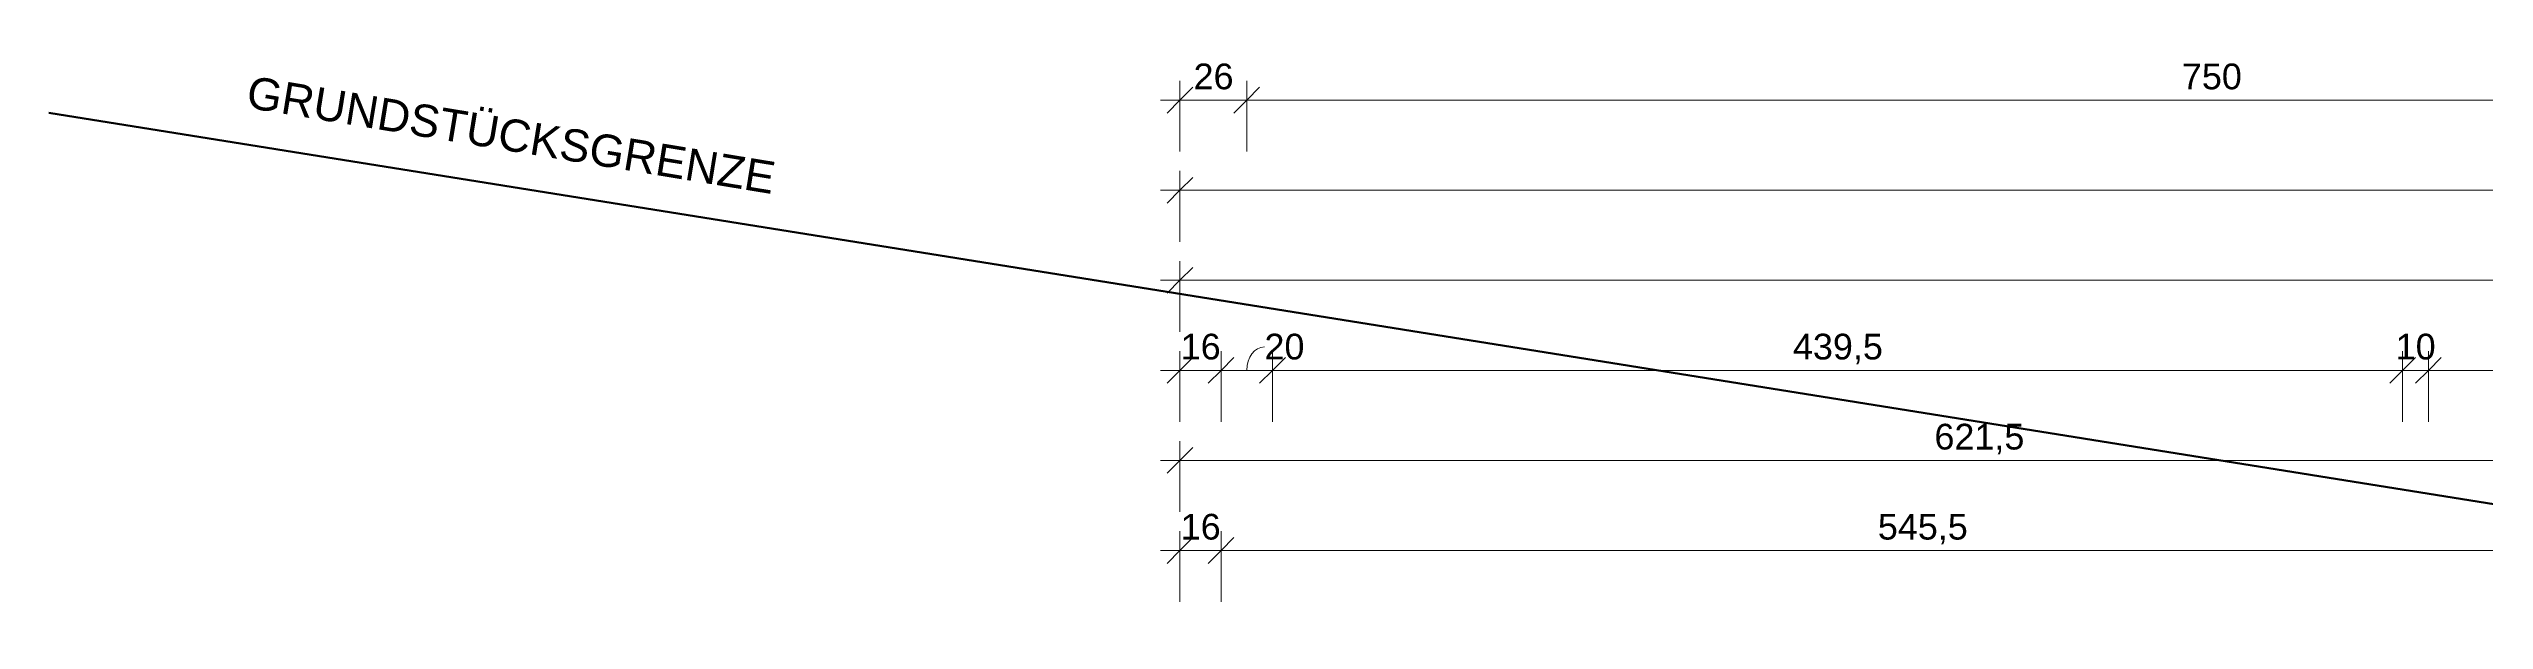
# Model space of a CAD drawing. Header units: metres. Extents: x 3 to 50, y 58.8 to 100.4.
# Drawn here: x 3.27 to 12.73, y 92.04 to 94.26 of the extents above; entities that cross this region are included whole.
import ezdxf

# ---------------------------------------------------------------- set-up
doc = ezdxf.new("R2010")
doc.units = ezdxf.units.M
for name, color, linetype, lineweight in [('A_Bemassung-50_', 4, 'Continuous', 9), ('A_Bemassung_', 4, 'Continuous', 9), ('A_Grundstuecksgrenze', 5, 'Continuous', 70), ('Text', 130, 'Continuous', 9)]:
    doc.layers.add(name, color=color, linetype=linetype, lineweight=lineweight)
doc.styles.add('Arial_2', font='arial.ttf', dxfattribs={"height": 0.125})
doc.styles.add('Arial_5', font='arial.ttf', dxfattribs={"height": 0.1})
doc.dimstyles.new('WGA-Bemaßung', dxfattribs={"dimscale": 0.3048, "dimtxt": 0.102026, "dimasz": 0.328084, "dimexe": 0.246063, "dimexo": 0.0625, "dimgap": 0.04101, "dimtad": 1, "dimdec": 1, "dimlfac": 100, "dimrnd": 0.5, "dimdsep": 46, "dimtxsty": 'Arial_5', "dimblk1": 'OBLIQUE', "dimblk2": 'OBLIQUE', "dimsah": 1, "dimcen": 0.09, "dimdle": 0.246063, "dimazin": 2, "dimtfac": 1, "dimtdec": 4, "dimtix": 1, "dimtmove": 0, "dimatfit": 3, "dimfxl": 0.656168, "dimfxlon": 1, "dimtvp": 1, "dimtolj": 1, "dimtzin": 0, "dimarcsym": 2})
doc.dimstyles.new('WGA-Bemaßung_1', dxfattribs={"dimscale": 0.3048, "dimtxt": 0.102026, "dimasz": 0.328084, "dimexe": 0.246063, "dimexo": 0.0625, "dimgap": 0.04101, "dimtad": 1, "dimdec": 1, "dimlfac": 100, "dimrnd": 0.5, "dimdsep": 46, "dimtxsty": 'Arial_5', "dimblk1": 'OBLIQUE', "dimblk2": 'OBLIQUE', "dimsah": 1, "dimcen": 0.09, "dimdle": 0.246063, "dimazin": 2, "dimtfac": 1, "dimtdec": 4, "dimtix": 1, "dimtmove": 1, "dimatfit": 3, "dimfxl": 0.656168, "dimfxlon": 1, "dimtvp": 1, "dimtolj": 1, "dimtzin": 0, "dimarcsym": 2})
doc.dimstyles.new('WGA-Bemaßung_3', dxfattribs={"dimscale": 0.3048, "dimtxt": 0.102026, "dimasz": 0.328084, "dimexe": 0.246063, "dimexo": 0.0625, "dimgap": 0.04101, "dimtad": 1, "dimdec": 1, "dimlfac": 100, "dimrnd": 0.5, "dimdsep": 46, "dimtxsty": 'Arial_5', "dimblk1": 'OBLIQUE', "dimblk2": 'OBLIQUE', "dimsah": 1, "dimcen": 0.09, "dimdle": 0.246063, "dimazin": 2, "dimtfac": 1, "dimtdec": 4, "dimtix": 1, "dimtmove": 0, "dimatfit": 3, "dimfxl": 0.656168, "dimfxlon": 1, "dimtvp": 1, "dimtolj": 1, "dimtzin": 0, "dimarcsym": 2})

# ---------------------------------------------------------------- blocks, each defined once
blk = doc.blocks.new('Family - ___-3180367-263_PP_02OG_BT1')
at = {"layer": 'A_Grundstuecksgrenze'}
blk.add_line((3.2659, 94.009), (26.926, 90.2231), dxfattribs=at)
blk = doc.blocks.new('DIMBLOCK1-263_PP_02OG_BT1')
at = {"layer": 'A_Bemassung-50_', "transparency": 16777216}
for p, q in [((7.6627, 94.0583), (7.6627, 94.1333)), ((7.9227, 94.0583), (7.9227, 94.1333)), ((7.5877, 94.0583), (7.9227, 94.0583)), ((7.6627, 94.0583), (7.6627, 93.8583)), ((7.9227, 94.0583), (7.9227, 93.8583))]:
    blk.add_line(p, q, dxfattribs=at)
at = {"layer": 'A_Bemassung-50_', "lineweight": 35, "transparency": 16777216}
for p, q in [((7.6627, 94.0583), (7.7127, 94.1083)), ((7.9227, 94.0583), (7.9727, 94.1083)), ((7.6627, 94.0583), (7.6127, 94.0083)), ((7.9227, 94.0583), (7.8727, 94.0083))]:
    blk.add_line(p, q, dxfattribs=at)
at = {"layer": 'A_Bemassung-50_', "color": 0, "transparency": 16777216, "insert": (7.7158, 94.2007), "char_height": 0.1, "width": 0.184588, "attachment_point": 1, "line_spacing_factor": 0.941778, "style": 'Arial_5'}
blk.add_mtext('26', dxfattribs=at)
blk = doc.blocks.new('_Oblique')
at = {"color": 0, "linetype": 'ByBlock', "lineweight": -2}
blk.add_line((-0.5, -0.5), (0.5, 0.5), dxfattribs=at)
blk = doc.blocks.new('DIMBLOCK2-263_PP_02OG_BT1')
at = {"layer": 'A_Bemassung-50_', "transparency": 16777216}
for p, q in [((15.4227, 94.0583), (15.4227, 94.2583)), ((7.9227, 94.0583), (7.9227, 94.1333)), ((7.9227, 94.0583), (15.4227, 94.0583)), ((7.9227, 94.0583), (7.9227, 93.8583)), ((15.4227, 94.0583), (15.4227, 93.9833))]:
    blk.add_line(p, q, dxfattribs=at)
at = {"layer": 'A_Bemassung-50_', "lineweight": 35, "transparency": 16777216}
for p, q in [((7.9227, 94.0583), (7.9727, 94.1083)), ((15.4227, 94.0583), (15.4727, 94.1083)), ((7.9227, 94.0583), (7.8727, 94.0083)), ((15.4227, 94.0583), (15.3727, 94.0083))]:
    blk.add_line(p, q, dxfattribs=at)
at = {"layer": 'A_Bemassung-50_', "color": 0, "transparency": 16777216, "insert": (11.5573, 94.2007), "char_height": 0.1, "width": 0.276883, "attachment_point": 1, "line_spacing_factor": 0.941778, "style": 'Arial_5'}
blk.add_mtext('750', dxfattribs=at)
blk = doc.blocks.new('DIMBLOCK9-263_PP_02OG_BT1')
at = {"layer": 'A_Bemassung-50_', "transparency": 16777216}
for p, q in [((7.5877, 93.3583), (22.4177, 93.3583)), ((7.6627, 93.3583), (7.6627, 93.4333)), ((7.6627, 93.3583), (7.6627, 93.1583)), ((22.4177, 93.3583), (22.4177, 93.4333)), ((22.4177, 93.3583), (22.4177, 93.1583))]:
    blk.add_line(p, q, dxfattribs=at)
at = {"layer": 'A_Bemassung-50_', "lineweight": 35, "transparency": 16777216}
for p, q in [((7.6627, 93.3583), (7.6127, 93.3083)), ((7.6627, 93.3583), (7.7127, 93.4083)), ((22.4177, 93.3583), (22.3677, 93.3083)), ((22.4177, 93.3583), (22.4677, 93.4083))]:
    blk.add_line(p, q, dxfattribs=at)
at = {"layer": 'A_Bemassung-50_', "color": 0, "transparency": 16777216, "insert": (14.8283, 93.5007), "char_height": 0.1, "width": 0.50856, "attachment_point": 1, "line_spacing_factor": 0.941778, "style": 'Arial_5'}
blk.add_mtext('1475,5', dxfattribs=at)
blk = doc.blocks.new('DIMBLOCK69-263_PP_02OG_BT1')
at = {"layer": 'A_Bemassung-50_', "transparency": 16777216}
for p, q in [((7.6627, 92.6583), (7.6627, 92.7333)), ((13.8752, 92.6583), (13.8752, 92.7333)), ((7.5877, 92.6583), (13.8752, 92.6583)), ((7.6627, 92.6583), (7.6627, 92.4583)), ((13.8752, 92.6583), (13.8752, 92.4583))]:
    blk.add_line(p, q, dxfattribs=at)
at = {"layer": 'A_Bemassung-50_', "lineweight": 35, "transparency": 16777216}
for p, q in [((7.6627, 92.6583), (7.7127, 92.7083)), ((13.8752, 92.6583), (13.9252, 92.7083)), ((7.6627, 92.6583), (7.6127, 92.6083)), ((13.8752, 92.6583), (13.8252, 92.6083))]:
    blk.add_line(p, q, dxfattribs=at)
at = {"layer": 'A_Bemassung-50_', "color": 0, "transparency": 16777216, "insert": (10.5955, 92.8007), "char_height": 0.1, "width": 0.416266, "attachment_point": 1, "line_spacing_factor": 0.941778, "style": 'Arial_5'}
blk.add_mtext('621,5', dxfattribs=at)
blk = doc.blocks.new('DIMBLOCK79-263_PP_02OG_BT1')
at = {"layer": 'A_Bemassung-50_', "transparency": 16777216}
for p, q in [((7.6627, 93.0083), (7.6627, 93.0833)), ((7.8227, 93.0083), (7.8227, 93.0833)), ((7.5877, 93.0083), (7.8227, 93.0083)), ((7.6627, 93.0083), (7.6627, 92.8083)), ((7.8227, 93.0083), (7.8227, 92.8083))]:
    blk.add_line(p, q, dxfattribs=at)
at = {"layer": 'A_Bemassung-50_', "lineweight": 35, "transparency": 16777216}
for p, q in [((7.6627, 93.0083), (7.7127, 93.0583)), ((7.8227, 93.0083), (7.8727, 93.0583)), ((7.6627, 93.0083), (7.6127, 92.9583)), ((7.8227, 93.0083), (7.7727, 92.9583))]:
    blk.add_line(p, q, dxfattribs=at)
at = {"layer": 'A_Bemassung-50_', "color": 0, "transparency": 16777216, "insert": (7.6658, 93.1507), "char_height": 0.1, "width": 0.184588, "attachment_point": 1, "line_spacing_factor": 0.941778, "style": 'Arial_5'}
blk.add_mtext('16', dxfattribs=at)
blk = doc.blocks.new('DIMBLOCK80-263_PP_02OG_BT1')
at = {"layer": 'A_Bemassung-50_', "transparency": 16777216}
for p, q in [((7.8227, 93.0083), (7.8227, 93.0833)), ((8.0227, 93.0083), (8.0227, 93.0833)), ((7.8227, 93.0083), (8.0227, 93.0083)), ((7.8227, 93.0083), (7.8227, 92.8083)), ((8.0227, 93.0083), (8.0227, 92.8083))]:
    blk.add_line(p, q, dxfattribs=at)
at = {"layer": 'A_Bemassung-50_', "lineweight": 35, "transparency": 16777216}
for p, q in [((7.8227, 93.0083), (7.8727, 93.0583)), ((8.0227, 93.0083), (8.0727, 93.0583)), ((7.8227, 93.0083), (7.7727, 92.9583)), ((8.0227, 93.0083), (7.9727, 92.9583))]:
    blk.add_line(p, q, dxfattribs=at)
at = {"layer": 'A_Bemassung-50_', "transparency": 16777216}
blk.add_ellipse((7.9914, 93.0083), major_axis=(0, 0.091), ratio=0.754977, start_param=0, end_param=1.570796, dxfattribs=at)
at = {"layer": 'A_Bemassung-50_', "color": 0, "transparency": 16777216, "insert": (7.9914, 93.1507), "char_height": 0.1, "width": 0.184588, "attachment_point": 1, "line_spacing_factor": 0.941778, "style": 'Arial_5'}
blk.add_mtext('20', dxfattribs=at)
blk = doc.blocks.new('DIMBLOCK81-263_PP_02OG_BT1')
at = {"layer": 'A_Bemassung-50_', "transparency": 16777216}
for p, q in [((8.0227, 93.0083), (8.0227, 93.0833)), ((12.4152, 93.0083), (12.4152, 93.0833)), ((8.0227, 93.0083), (12.4152, 93.0083)), ((8.0227, 93.0083), (8.0227, 92.8083)), ((12.4152, 93.0083), (12.4152, 92.8083))]:
    blk.add_line(p, q, dxfattribs=at)
at = {"layer": 'A_Bemassung-50_', "lineweight": 35, "transparency": 16777216}
for p, q in [((8.0227, 93.0083), (8.0727, 93.0583)), ((12.4152, 93.0083), (12.4652, 93.0583)), ((8.0227, 93.0083), (7.9727, 92.9583)), ((12.4152, 93.0083), (12.3652, 92.9583))]:
    blk.add_line(p, q, dxfattribs=at)
at = {"layer": 'A_Bemassung-50_', "color": 0, "transparency": 16777216, "insert": (10.0455, 93.1507), "char_height": 0.1, "width": 0.416266, "attachment_point": 1, "line_spacing_factor": 0.941778, "style": 'Arial_5'}
blk.add_mtext('439,5', dxfattribs=at)
blk = doc.blocks.new('DIMBLOCK82-263_PP_02OG_BT1')
at = {"layer": 'A_Bemassung-50_', "transparency": 16777216}
for p, q in [((12.4152, 93.0083), (12.4152, 93.0833)), ((12.5152, 93.0083), (12.5152, 93.0833)), ((12.4152, 93.0083), (12.5152, 93.0083)), ((12.4152, 93.0083), (12.4152, 92.8083)), ((12.5152, 93.0083), (12.5152, 92.8083))]:
    blk.add_line(p, q, dxfattribs=at)
at = {"layer": 'A_Bemassung-50_', "lineweight": 35, "transparency": 16777216}
for p, q in [((12.4152, 93.0083), (12.4652, 93.0583)), ((12.5152, 93.0083), (12.5652, 93.0583)), ((12.4152, 93.0083), (12.3652, 92.9583)), ((12.5152, 93.0083), (12.4652, 92.9583))]:
    blk.add_line(p, q, dxfattribs=at)
at = {"layer": 'A_Bemassung-50_', "color": 0, "transparency": 16777216, "insert": (12.3883, 93.1507), "char_height": 0.1, "width": 0.184588, "attachment_point": 1, "line_spacing_factor": 0.941778, "style": 'Arial_5'}
blk.add_mtext('10', dxfattribs=at)
blk = doc.blocks.new('DIMBLOCK83-263_PP_02OG_BT1')
at = {"layer": 'A_Bemassung-50_', "transparency": 16777216}
for p, q in [((12.5152, 93.0083), (12.5152, 93.0833)), ((15.1852, 93.0083), (15.1852, 93.0833)), ((12.5152, 93.0083), (15.1852, 93.0083)), ((12.5152, 93.0083), (12.5152, 92.8083)), ((15.1852, 93.0083), (15.1852, 92.8083))]:
    blk.add_line(p, q, dxfattribs=at)
at = {"layer": 'A_Bemassung-50_', "lineweight": 35, "transparency": 16777216}
for p, q in [((12.5152, 93.0083), (12.5652, 93.0583)), ((15.1852, 93.0083), (15.2352, 93.0583)), ((12.5152, 93.0083), (12.4652, 92.9583)), ((15.1852, 93.0083), (15.1352, 92.9583))]:
    blk.add_line(p, q, dxfattribs=at)
at = {"layer": 'A_Bemassung-50_', "color": 0, "transparency": 16777216, "insert": (13.7348, 93.1507), "char_height": 0.1, "width": 0.276883, "attachment_point": 1, "line_spacing_factor": 0.941778, "style": 'Arial_5'}
blk.add_mtext('267', dxfattribs=at)
blk = doc.blocks.new('DIMBLOCK276-263_PP_02OG_BT1')
at = {"layer": 'A_Bemassung-50_', "transparency": 16777216}
for p, q in [((7.5877, 92.3083), (7.8227, 92.3083)), ((7.6627, 92.3083), (7.6627, 92.3833)), ((7.6627, 92.3083), (7.6627, 92.1083)), ((7.8227, 92.3083), (7.8227, 92.3833)), ((7.8227, 92.3083), (7.8227, 92.1083))]:
    blk.add_line(p, q, dxfattribs=at)
at = {"layer": 'A_Bemassung-50_', "lineweight": 35, "transparency": 16777216}
for p, q in [((7.6627, 92.3083), (7.6127, 92.2583)), ((7.6627, 92.3083), (7.7127, 92.3583)), ((7.8227, 92.3083), (7.7727, 92.2583)), ((7.8227, 92.3083), (7.8727, 92.3583))]:
    blk.add_line(p, q, dxfattribs=at)
at = {"layer": 'A_Bemassung-50_', "color": 0, "transparency": 16777216, "insert": (7.6658, 92.4507), "char_height": 0.1, "width": 0.184588, "attachment_point": 1, "line_spacing_factor": 0.941778, "style": 'Arial_5'}
blk.add_mtext('16', dxfattribs=at)
blk = doc.blocks.new('DIMBLOCK277-263_PP_02OG_BT1')
at = {"layer": 'A_Bemassung-50_', "lineweight": 35, "transparency": 16777216}
for p, q in [((7.8227, 92.3083), (7.7727, 92.2583)), ((7.8227, 92.3083), (7.8727, 92.3583)), ((13.2752, 92.3083), (13.2252, 92.2583)), ((13.2752, 92.3083), (13.3252, 92.3583))]:
    blk.add_line(p, q, dxfattribs=at)
at = {"layer": 'A_Bemassung-50_', "transparency": 16777216}
for p, q in [((7.8227, 92.3083), (7.8227, 92.3833)), ((7.8227, 92.3083), (13.2752, 92.3083)), ((7.8227, 92.3083), (7.8227, 92.1083)), ((13.2752, 92.3083), (13.2752, 92.3833)), ((13.2752, 92.3083), (13.2752, 92.1083))]:
    blk.add_line(p, q, dxfattribs=at)
at = {"layer": 'A_Bemassung-50_', "color": 0, "transparency": 16777216, "insert": (10.3755, 92.4507), "char_height": 0.1, "width": 0.416266, "attachment_point": 1, "line_spacing_factor": 0.941778, "style": 'Arial_5'}
blk.add_mtext('545,5', dxfattribs=at)
blk = doc.blocks.new('DIMBLOCK659-263_PP_02OG_BT1')
at = {"layer": 'A_Bemassung-50_', "transparency": 16777216}
for p, q in [((7.6627, 93.7083), (7.6627, 93.7833)), ((42.6627, 93.7083), (42.6627, 93.7833)), ((7.5877, 93.7083), (42.7377, 93.7083)), ((7.6627, 93.7083), (7.6627, 93.5083)), ((42.6627, 93.7083), (42.6627, 93.5083))]:
    blk.add_line(p, q, dxfattribs=at)
at = {"layer": 'A_Bemassung-50_', "lineweight": 35, "transparency": 16777216}
for p, q in [((7.6627, 93.7083), (7.7127, 93.7583)), ((42.6627, 93.7083), (42.7127, 93.7583)), ((7.6627, 93.7083), (7.6127, 93.6583)), ((42.6627, 93.7083), (42.6127, 93.6583))]:
    blk.add_line(p, q, dxfattribs=at)
at = {"layer": 'A_Bemassung-50_', "color": 0, "transparency": 16777216, "insert": (25.0088, 93.8507), "char_height": 0.1, "width": 0.369177, "attachment_point": 1, "line_spacing_factor": 0.941778, "style": 'Arial_5'}
blk.add_mtext('3500', dxfattribs=at)

msp = doc.modelspace()

# ---------------------------------------------------------------- block references
at = {"layer": 'A_Grundstuecksgrenze'}
msp.add_blockref('Family - ___-3180367-263_PP_02OG_BT1', (0, 0), dxfattribs=at)

# ---------------------------------------------------------------- texts
at = {"layer": 'Text', "color": 5, "insert": (4.0493, 94.1535), "char_height": 0.125, "width": 2.509282, "attachment_point": 1, "rotation": 350.65964, "style": 'Arial_2'}
msp.add_mtext('GRUNDSTÜCKSGRENZE', dxfattribs=at)

# ---------------------------------------------------------------- dimensions: what is measured, and where the dimension line sits
at = {"layer": 'A_Bemassung_'}
for base, p1, p2, dimstyle, override, picture, middle in [((7.9227, 94.0583), (7.6627, 93.8583), (7.9227, 93.8583), 'WGA-Bemaßung', {"dimpost": '<>', "dimfxl": 0.26}, 'DIMBLOCK1-263_PP_02OG_BT1', (7.7927, 94.1219)), ((15.4227, 94.0583), (7.9227, 93.8583), (15.4227, 94.2583), 'WGA-Bemaßung', {"dimpost": '<>', "dimfxl": 7.510659}, 'DIMBLOCK2-263_PP_02OG_BT1', (11.6727, 94.1219)), ((42.6627, 93.7083), (7.6627, 93.5083), (42.6627, 93.5083), 'WGA-Bemaßung_3', {"dimpost": '<>', "dimfxl": 35}, 'DIMBLOCK659-263_PP_02OG_BT1', (25.1627, 93.7719)), ((22.4177, 93.3583), (7.6627, 93.1583), (22.4177, 93.1583), 'WGA-Bemaßung', {"dimpost": '<>', "dimfxl": 14.755}, 'DIMBLOCK9-263_PP_02OG_BT1', (15.0402, 93.4219)), ((7.8227, 93.0083), (7.6627, 92.8083), (7.8227, 92.8083), 'WGA-Bemaßung', {"dimpost": '<>', "dimfxl": 0.16}, 'DIMBLOCK79-263_PP_02OG_BT1', (7.7427, 93.0719)), ((12.4151682485, 93.0083319338), (8.0226682485, 92.8083319338), (12.4151682485, 92.8083319338), 'WGA-Bemaßung', {"dimpost": '<>', "dimfxl": 4.3925}, 'DIMBLOCK81-263_PP_02OG_BT1', (10.2189182485, 93.0719233393)), ((12.5152, 93.0083), (12.4152, 92.8083), (12.5152, 92.8083), 'WGA-Bemaßung', {"dimpost": '<>', "dimfxl": 0.1}, 'DIMBLOCK82-263_PP_02OG_BT1', (12.4652, 93.0719)), ((15.1852, 93.0083), (12.5152, 92.8083), (15.1852, 92.8083), 'WGA-Bemaßung', {"dimpost": '<>', "dimfxl": 2.67}, 'DIMBLOCK83-263_PP_02OG_BT1', (13.8502, 93.0719)), ((13.8751682485, 92.6583319338), (7.6626682485, 92.4583319338), (13.8751682485, 92.4583319338), 'WGA-Bemaßung', {"dimpost": '<>', "dimfxl": 6.2125}, 'DIMBLOCK69-263_PP_02OG_BT1', (10.7689182485, 92.7218892329)), ((7.8227, 92.3083), (7.6627, 92.1083), (7.8227, 92.1083), 'WGA-Bemaßung', {"dimpost": '<>', "dimfxl": 0.16}, 'DIMBLOCK276-263_PP_02OG_BT1', (7.7427, 92.3719)), ((13.2751682485, 92.3083319338), (7.8226682485, 92.1083319338), (13.2751682485, 92.1083319338), 'WGA-Bemaßung', {"dimpost": '<>', "dimfxl": 5.4525}, 'DIMBLOCK277-263_PP_02OG_BT1', (10.5489182485, 92.3716845944))]:
    dim = msp.add_linear_dim(base=base, p1=p1, p2=p2, dimstyle=dimstyle, override=override, dxfattribs=at)
    dim.commit()
    dim.dimension.update_dxf_attribs({"geometry": picture, "text_midpoint": middle})
dim = msp.add_linear_dim(base=(8.0227, 93.0083), p1=(7.8227, 92.8083), p2=(8.0227, 92.8083), dimstyle='WGA-Bemaßung_1', override={"dimpost": '<>', "dimfxl": 0.2}, dxfattribs=at)
dim.commit()
dim.dimension.update_dxf_attribs({"geometry": 'DIMBLOCK80-263_PP_02OG_BT1', "text_midpoint": (8.0837, 93.084), "dimtype": 160})

doc.saveas('drawing.dxf')
